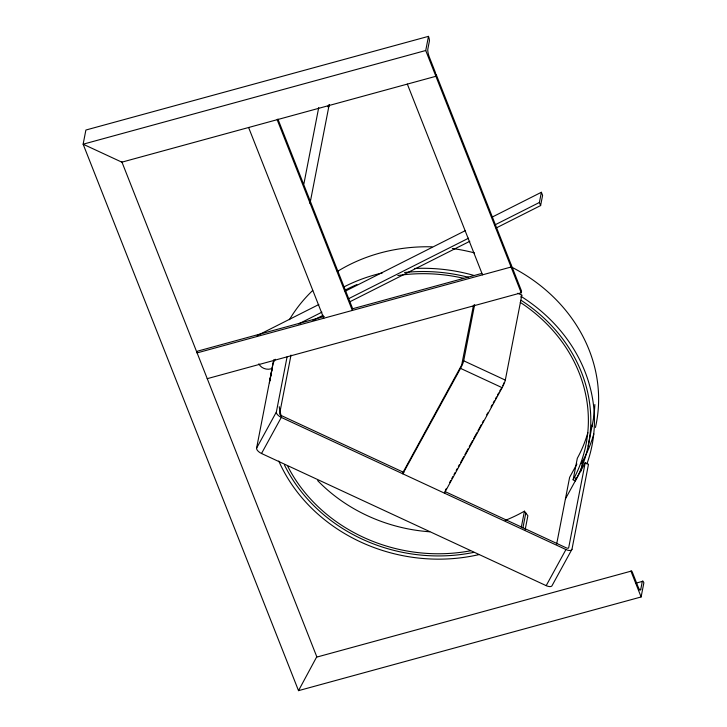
<?xml version="1.0" encoding="UTF-8"?>
<svg xmlns="http://www.w3.org/2000/svg" width="727" height="727" viewBox="0 0 727 727"><rect width="100%" height="100%" fill="white"/><g stroke="black" fill="none" stroke-linecap="round" stroke-linejoin="round"><path stroke-width="1.09" d="M269.426 382.802A164.311 144.673 11 0 1 269.853 380.639L273.697 359.792M303.904 183.795L318.726 107.541M565.442 498.858L585.208 462.763L588.488 464.289L571.976 549.258L552.211 585.353A6.089 2.781 28.7 0 1 546.186 585.644L261.52 453.503A6.089 2.781 28.7 0 1 256.595 448.123L273.107 363.164L275.251 359.256M269.853 380.639L272.361 367.726M328.795 106.115L329.186 105.061L328.095 107.033L328.795 106.087L328.24 105.633M310.002 203.433L329.122 105.079M256.595 448.123L276.36 412.027L287.083 356.857M291.009 355.076L279.65 413.554A2.435 1.109 28.7 0 0 281.613 415.708L403.903 472.477M277.905 119.046L352.668 308.739L352.331 310.438L277.151 119.691M207.186 378.685L521.232 292.808L425.731 50.508L428.485 36.35L85.886 130.033L83.132 144.2L298.515 690.65L641.114 596.967L643.868 582.8A3.653 0.845 74.7 0 0 642.314 581.409L635.752 583.208M425.731 50.508L83.132 144.2L121.845 162.166L435.891 76.29L436.218 74.59L521.559 291.109L521.232 292.808M473.513 305.167L461.681 365.009L403.149 472.123L402.813 473.822L460.554 368.38A6.089 0.782 -65.1 0 0 463.699 360.801L474.64 304.522M511.399 265.328L511.072 267.027L197.026 352.913L197.353 351.214L324.287 316.499M496.114 228.014L540.615 205.568L539.398 202.479L541.379 192.273L491.815 217.273M444.415 493.133L502.157 387.691A6.089 0.782 -65.1 0 0 505.31 380.112L521.822 295.153L517.76 293.263M540.615 205.568L542.596 195.372L541.379 192.273M521.295 527.311L524.44 511.163A158.232 139.311 11 0 1 505.147 520.432M522.886 528.056L525.812 512.998M525.158 529.729L527.875 515.743L524.44 511.163M556.646 544.105L569.623 477.339L576.902 464.035M575.948 477.584L575.321 480.811L573.13 479.802L577.32 458.274A158.232 139.311 11 0 0 587.861 432.61M580.7 471.578L582.79 460.818A164.311 144.673 11 0 0 593.814 433.901M588.17 446.078L592.351 424.55M585.208 462.763L568.687 547.731A2.435 1.109 28.7 0 1 566.278 547.849L445.015 491.552M638.588 589.942L640.778 589.343L642.314 581.409M503.747 382.965L503.502 383.783M328.895 105.597L329.286 104.57M502.766 385.464L503.039 384.892M261.52 453.503L281.285 417.407A6.089 2.781 28.7 0 1 276.36 412.027M298.515 690.65L316.772 656.754M520.786 297.052L521.822 295.153M445.297 490.434L446.387 488.444M449.649 482.483L450.74 480.492M451.83 478.502L452.921 476.512M454.012 474.522L455.102 472.532M456.192 470.542L457.274 468.551M458.364 466.561L459.455 464.58M460.545 462.59L463.817 456.62M464.907 454.629L468.17 448.659M469.26 446.669L472.532 440.707M473.622 438.717L476.885 432.747M477.975 430.757L481.247 424.786M482.337 422.796L483.419 420.806M486.69 414.844L487.781 412.854M491.052 406.884L492.134 404.894M493.224 402.903L494.315 400.913M495.405 398.923L496.496 396.942M497.586 394.952L498.677 392.962M499.767 390.972L500.848 388.981M581.227 463.662L582.79 460.818M546.186 585.644L565.951 549.548A6.089 2.781 28.7 0 0 571.976 549.258M328.204 106.487L328.913 105.524M257.149 335.638L318.844 304.513M345.143 291.245L465.516 230.541M298.661 323.897L321.925 312.165M348.224 298.897L468.588 238.192M494.887 224.925L539.398 202.479M313.028 320.353L323.142 315.254M349.442 301.987L469.815 241.282M272.025 368.398L270.889 368.871A9.733 8.57 11 0 1 258.821 363.827M352.74 308.721L481.856 273.407M640.778 589.343A6.089 1.409 74.7 0 1 638.188 587.016L632.499 572.585A3.653 0.845 74.7 0 0 630.954 571.186L316.908 657.063L121.772 161.648M463.699 360.801L505.31 380.112M460.554 368.38L502.157 387.691M281.285 417.407L565.951 549.548M630.954 571.186L641.114 596.967M407.338 84.096L482.519 274.833M248.607 127.498L323.788 318.244M521.059 300.269A160.658 141.456 11 0 1 575.321 480.811M473.695 552.393A160.658 141.456 11 0 1 284.466 464.971M344.78 290.309A160.658 141.456 11 0 1 356.902 284.602M404.557 272.498A160.658 141.456 11 0 1 468.524 277.296M521.604 296.734A164.311 144.673 11 0 1 586.889 463.962M479.284 554.528A164.311 144.673 11 0 1 278.777 461.027M343.671 287.065A164.311 144.673 11 0 1 382.311 272.925M414.372 268.49A164.311 144.673 11 0 1 473.522 275.306M512.208 267.409A164.311 144.673 11 0 1 595.458 427.44M289.391 319.707A164.311 144.673 11 0 1 312.71 290.464M337.292 271.516A164.311 144.673 11 0 1 431.983 246.826M452.33 248.489A164.311 144.673 11 0 1 474.431 252.887M594.868 404.503A160.658 141.456 11 0 1 591.878 426.722M520.25 302.359A158.232 139.311 11 0 1 573.13 479.802M470.523 550.784A158.232 139.311 11 0 1 287.837 466.489M397.796 275.542A158.232 139.311 11 0 1 463.617 278.296M429.775 531.791A158.232 139.311 11 0 1 317.644 480.592M281.304 416.607A158.232 139.311 11 0 1 279.204 406.666M435.891 76.29A3.653 0.845 74.7 0 0 435 71.491L429.312 57.06A6.089 1.409 74.7 0 1 427.83 49.072L429.375 41.139A3.653 0.845 74.7 0 0 428.485 36.35"/></g></svg>
